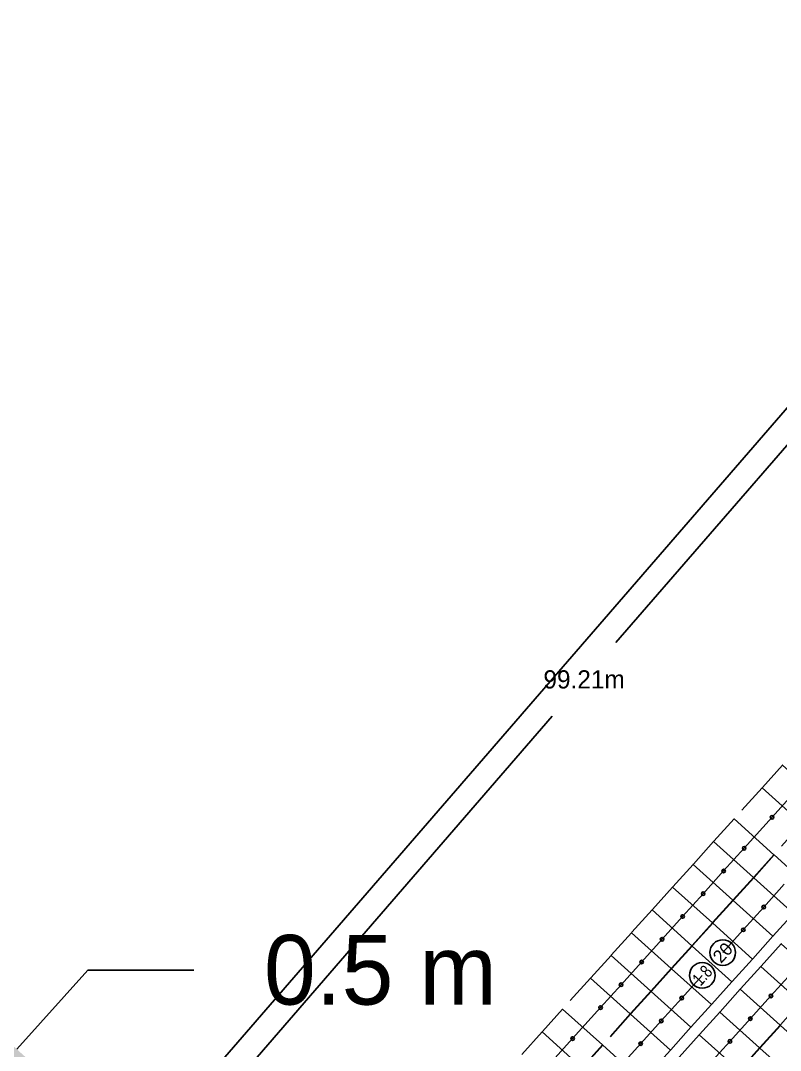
# Model space of a CAD drawing. Header units: millimetres. Extents: x 100467534408 to 100467536215, y 22466358354 to 22466358689.
# Drawn here: x 100467535189.38 to 100467535222.11, y 22466358507.89 to 22466358552.26 of the extents above; entities that cross this region are included whole.
import ezdxf
from ezdxf.enums import TextEntityAlignment as Align

# ---------------------------------------------------------------- set-up
doc = ezdxf.new("R2010")
doc.units = ezdxf.units.MM
doc.header["$LTSCALE"] = 25.4
doc.layers.get('Defpoints').update_dxf_attribs({"linetype": 'CONTINUOUS'})
for name, color, linetype, true_color in [('building', 7, 'CONTINUOUS', 0xffffff), ('component', 7, 'CONTINUOUS', 0xffffff), ('strings', 7, 'CONTINUOUS', 0xffffff)]:
    doc.layers.add(name, color=color, linetype=linetype, true_color=true_color)
doc.layers.add('COTA PASILLOS', color=1, linetype='CONTINUOUS')
doc.layers.add('Default', color=7, linetype='CONTINUOUS')
doc.dimstyles.get("Standard").update_dxf_attribs({"dimtxt": 63.5, "dimasz": 4.572, "dimexe": 4.572, "dimexo": 1.5875, "dimgap": 2.286, "dimtad": 0, "dimtih": 1, "dimtoh": 1, "dimdec": 4, "dimzin": 0, "dimdsep": 46, "dimtxsty": 'Standard', "dimcen": 2.286, "dimadec": 0, "dimazin": 0, "dimtfac": 1, "dimtdec": 4, "dimtofl": 0, "dimtmove": 0, "dimatfit": 3, "dimfxl": 25.4, "dimtolj": 1, "dimtzin": 0, "dimarcsym": 0})

# ---------------------------------------------------------------- blocks, each defined once
blk = doc.blocks.new('AUDIT_I_250328083542-65')
at = {"layer": 'Default', "transparency": 16777216}
for p, q in [((78.595, 71.551), (80.58, 69.833)), ((77.998, 68.761), (19.75, 1.476)), ((14.514, -4.573), (-43.734, -71.858)), ((-46.409, -72.848), (-44.425, -74.566))]:
    blk.add_line(p, q, dxfattribs=at)
for points in [[(79.635, 70.651), (78.313, 68.488), (77.683, 69.033)], [(-45.37, -73.748), (-44.049, -71.585), (-43.418, -72.13)]]:
    blk.add_solid(points, dxfattribs=at)
at = {"layer": 'Defpoints', "transparency": 16777216}
for p in [(78.122, 71.96), (-46.882, -72.439)]:
    blk.add_point(p, dxfattribs=at)
at = {"layer": 'Default', "transparency": 16777216}
blk.add_text('99.21m', height=1.5, dxfattribs=at).set_placement((17.132, -1.549), align=Align.MIDDLE_CENTER)
blk = doc.blocks.new('component')
at = {"layer": 'component', "color": 253, "true_color": 0xa5a5a5}
for points in [[(29.5376, -9.9904), (31.2167, -8.127), (27.9098, -5.1514), (26.2305, -7.0149)], [(27.8326, -11.8827), (29.5118, -10.0191), (26.2049, -7.0436), (24.5257, -8.9072)], [(25.5091, -14.4614), (27.1884, -12.5977), (23.8813, -9.6222), (22.2022, -11.4859)], [(23.8043, -16.3535), (25.4833, -14.4899), (22.1764, -11.5143), (20.4974, -13.378)], [(28.844, -17.4619), (30.523, -15.5983), (27.2161, -12.6228), (25.5369, -14.4864)], [(22.0994, -18.2456), (23.7785, -16.3822), (20.4716, -13.4067), (18.7925, -15.2701)], [(27.1389, -19.3541), (28.8182, -17.4904), (25.5111, -14.5149), (23.832, -16.3785)], [(20.3946, -20.138), (22.0736, -18.2743), (18.7667, -15.2988), (17.0875, -17.1624)], [(25.434, -21.2462), (27.1131, -19.3825), (23.8062, -16.407), (22.1271, -18.2707)], [(18.6895, -22.0301), (20.3687, -20.1665), (17.0617, -17.1909), (15.3826, -19.0546)], [(23.7292, -23.1383), (25.4082, -21.2749), (22.1013, -18.2993), (20.4223, -20.1628)], [(16.9846, -23.9222), (18.6639, -22.0588), (15.3568, -19.0833), (13.6777, -20.9467)], [(22.0243, -25.0306), (23.7034, -23.167), (20.3965, -20.1915), (18.7172, -22.0551)], [(29.4346, -24.8459), (31.1136, -22.9822), (27.8068, -20.0067), (26.1277, -21.8704)], [(15.2798, -25.8144), (16.9588, -23.9509), (13.6519, -20.9754), (11.9729, -22.8388)], [(20.3193, -26.9228), (21.9985, -25.0591), (18.6916, -22.0836), (17.0124, -23.9473)], [(27.7297, -26.738), (29.4088, -24.8744), (26.1019, -21.8988), (24.4226, -23.7625)], [(13.5749, -27.7067), (15.254, -25.843), (11.9471, -22.8675), (10.2678, -24.7312)], [(26.0249, -28.6301), (27.7039, -26.7665), (24.397, -23.791), (22.7178, -25.6546)], [(18.6144, -28.8149), (20.2936, -26.9514), (16.9866, -23.9759), (15.3075, -25.8394)], [(11.2513, -30.2853), (12.9305, -28.4217), (9.6237, -25.4462), (7.9444, -27.3098)], [(24.3198, -30.5223), (25.9991, -28.6588), (22.692, -25.6833), (21.0129, -27.5467)], [(16.9095, -30.7072), (18.5886, -28.8436), (15.2817, -25.8681), (13.6026, -27.7315)], [(9.5464, -32.1775), (11.2257, -30.314), (7.9186, -27.3385), (6.2395, -29.2019)], [(29.3595, -31.6307), (31.0385, -29.767), (27.7316, -26.7915), (26.0526, -28.6552)], [(22.6149, -32.4146), (24.294, -30.5509), (20.9871, -27.5754), (19.308, -29.4391)], [(14.5861, -33.2859), (16.2652, -31.4222), (12.9583, -28.4467), (11.2792, -30.3104)], [(27.6546, -33.5228), (29.3337, -31.6592), (26.0268, -28.6836), (24.3475, -30.5473)]]:
    blk.add_lwpolyline(points, close=True, dxfattribs=at)
blk = doc.blocks.new('left-string')
at = {"layer": 'Default', "color": 132, "true_color": 0x0fc6c2}
for centre in [(27.0434, -9.4854), (24.7198, -12.064), (23.015, -13.9562), (21.3101, -15.8484), (26.3496, -16.9567), (19.6053, -17.7406), (24.6447, -18.8488), (17.9002, -19.6328), (16.1953, -21.525), (14.4905, -23.4171), (19.53, -24.5254), (26.9404, -24.3407), (12.7856, -25.3093), (17.8251, -26.4177), (25.2356, -26.2328), (10.4621, -27.888), (16.1202, -28.3099), (23.5305, -28.125)]:
    blk.add_circle(centre, 0.15, dxfattribs=at)
at = {"layer": 'strings', "color": 132, "true_color": 0x0fc6c2, "flags": 128}
for points in [[(28.0511, -15.0614), (26.3461, -16.9535), (26.3461, -16.9535), (24.6412, -18.8457), (24.6412, -18.8457), (22.9364, -20.7379)], [(8.7536, -29.777), (10.4586, -27.8848), (10.4586, -27.8848), (12.7821, -25.3062), (12.7821, -25.3062), (14.4869, -23.4139), (14.4869, -23.4139), (16.1918, -21.5218), (16.1918, -21.5218), (17.8967, -19.6296), (17.8967, -19.6296), (19.6017, -17.7374), (19.6017, -17.7374), (21.3066, -15.8452), (21.3066, -15.8452), (23.0115, -13.953), (23.0115, -13.953), (24.7163, -12.0609), (24.7163, -12.0609), (27.0398, -9.4822), (27.0398, -9.4822), (28.7448, -7.59)], [(21.8221, -30.0141), (23.527, -28.1218), (23.527, -28.1218), (25.232, -26.2296), (25.232, -26.2296), (26.9369, -24.3375), (26.9369, -24.3375), (28.6418, -22.4454), (28.6418, -22.4454), (30.3466, -20.5531), (30.3466, -20.5531), (32.0515, -18.6609)], [(21.2315, -22.6301), (19.5265, -24.5223), (19.5265, -24.5223), (17.8216, -26.4145), (17.8216, -26.4145), (16.1167, -28.3067), (16.1167, -28.3067), (13.7933, -30.8854)]]:
    blk.add_lwpolyline(points, dxfattribs=at)
at = {"layer": 'strings', "color": 132, "true_color": 0x0fc6c2}
for centre in [(22.9399, -20.7411), (21.235, -22.6333)]:
    blk.add_circle(centre, 1.0661, dxfattribs=at)
blk.add_text('20', height=1.06613, rotation=47.874637, dxfattribs=at).set_placement((22.9399, -20.7411), align=Align.MIDDLE_CENTER)
at = {"layer": 'strings', "color": 132, "true_color": 0x0fc6c2, "width": 0.8}
blk.add_text('1.8', height=1.06613, rotation=47.891466, dxfattribs=at).set_placement((21.235, -22.6333), align=Align.MIDDLE_CENTER)
blk = doc.blocks.new('*D31')
at = {"layer": 'COTA PASILLOS', "color": 0, "linetype": 'Continuous', "lineweight": -2, "transparency": 16777216}
for p, q in [((100467535189.20979, 22466358507.94012), (100467535192.2679, 22466358511.33882)), ((100467535192.2679, 22466358511.33882), (100467535196.8399, 22466358511.33882)), ((100467535197.09731, 22466358494.69273), (100467535182.75301, 22466358507.59952)), ((100467535196.7637, 22466358494.32192), (100467535182.4194, 22466358507.22871)), ((100467535182.75999, 22466358500.7719), (100467535179.7019, 22466358497.37321))]:
    blk.add_line(p, q, dxfattribs=at)
at = {"layer": 'COTA PASILLOS', "color": 0, "linetype": 'Continuous', "transparency": 16777216}
for points in [[(100467535188.6434, 22466358508.44981), (100467535189.77631, 22466358507.43044), (100467535186.1517, 22466358504.54142)], [(100467535182.1935, 22466358501.28159), (100467535183.3264, 22466358500.26221), (100467535185.8181, 22466358504.17062)]]:
    blk.add_solid(points, dxfattribs=at)
at = {"layer": 'Defpoints', "color": 0, "linetype": 'Continuous', "transparency": 16777216}
for p in [(100467535186.1517, 22466358504.54142), (100467535198.2774, 22466358493.63088), (100467535197.9438, 22466358493.26008)]:
    blk.add_point(p, dxfattribs=at)
at = {"layer": 'COTA PASILLOS', "color": 0, "linetype": 'Continuous', "transparency": 16777216, "insert": (100467535204.8759, 22466358511.33884), "char_height": 4.572, "attachment_point": 5}
blk.add_mtext('\\A1;{\\H0.656168x;0.5 m}', dxfattribs=at)
blk = doc.blocks.new('building0')
at = {"layer": 'building', "color": 253, "true_color": 0xa5a5a5}
blk.add_line((78.1224, 71.9597), (-46.8819, -72.4387), dxfattribs=at)
at = {"layer": 'Default'}
dim = blk.add_linear_dim(base=(0, 0), p1=(78.1224, 71.9597), p2=(-46.8819, -72.4387), dimstyle='Standard', dxfattribs=at)
dim.commit()
dim.dimension.update_dxf_attribs({"geometry": 'AUDIT_I_250328083542-65', "text_midpoint": (17.13236, -1.54852), "text_rotation": 229.1175773})

msp = doc.modelspace()

# ---------------------------------------------------------------- block references
at = {"layer": 'Default'}
for name, p, xscale, yscale, zscale in [('building0', (100467535204.6797, 22466358524.68414), 0.5235890972481151, 0.5235890972481151, 0.5235890972481151), ('component', (100467535207.7345, 22466358522.84876), 0.518244063130006, 0.518244063130006, 0.518244063130006), ('left-string', (100467535207.7345, 22466358522.84876), 0.518244063130006, 0.518244063130006, 0.518244063130006)]:
    msp.add_blockref(name, p, dxfattribs=dict(at, xscale=xscale, yscale=yscale, zscale=zscale))

# ---------------------------------------------------------------- dimensions: what is measured, and where the dimension line sits
at = {"layer": 'COTA PASILLOS', "linetype": 'Continuous'}
dim = msp.add_linear_dim(base=(100467535186.1517, 22466358504.54142), p1=(100467535197.9438, 22466358493.26008), p2=(100467535198.2774, 22466358493.63087), angle=48.022201, text='{\\H0.656168x;0.5 m}', dimstyle='Standard', override={"dimtxt": 4.572, "dimtxsty": 'Standard', "dimtolj": 1}, dxfattribs=at)
dim.commit()
dim.dimension.update_dxf_attribs({"geometry": '*D31', "text_midpoint": (100467535204.8759, 22466358511.33884), "dimtype": 161})

doc.saveas('drawing.dxf')
